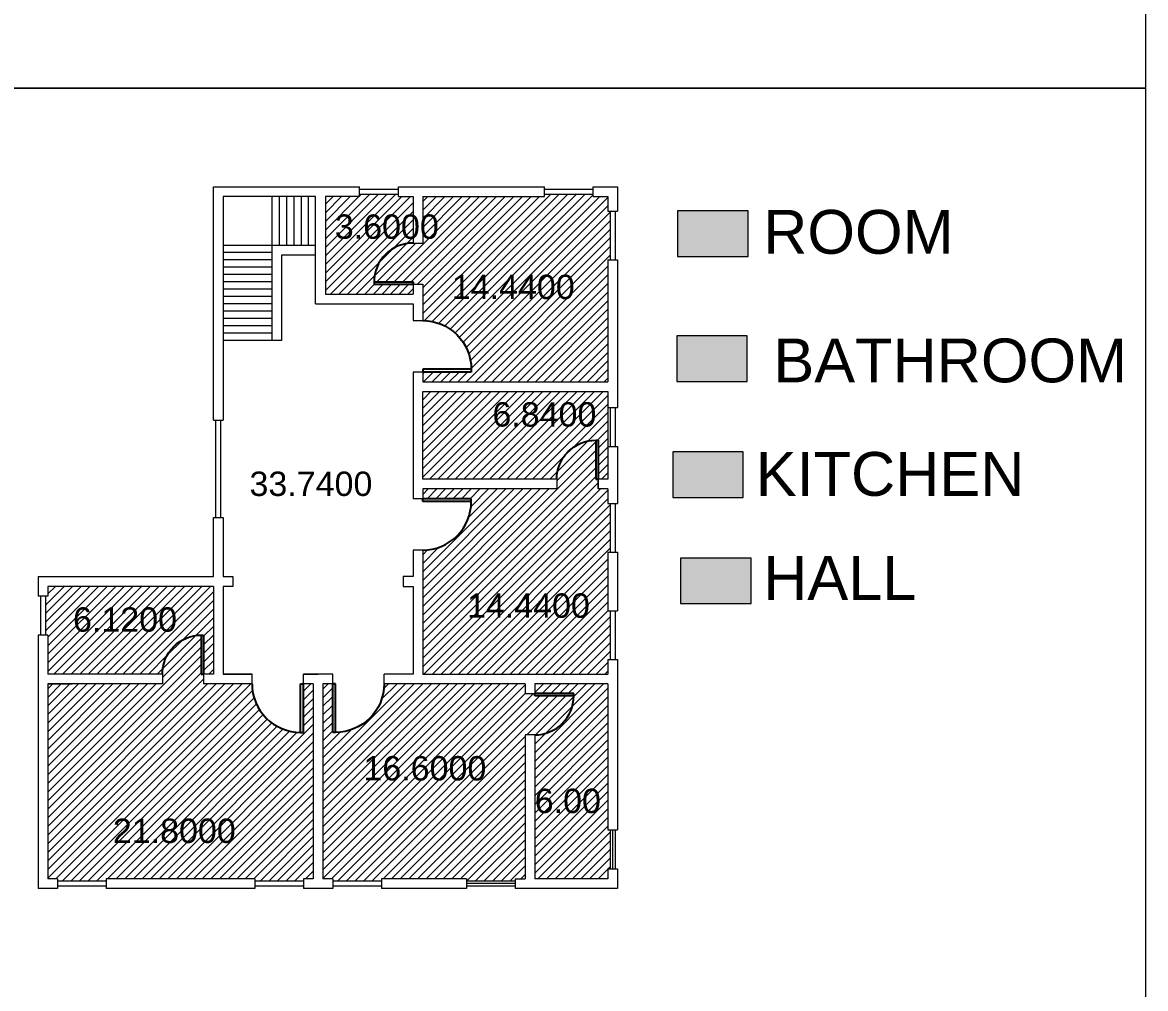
# Model space of a CAD drawing. Header units: inches. Extents: x -179 to 300, y 123 to 718.
# Drawn here: x -159.86 to -136.79, y 239.61 to 259.44 of the extents above; entities that cross this region are included whole.
import ezdxf

# ---------------------------------------------------------------- set-up
doc = ezdxf.new("R2010")
doc.units = ezdxf.units.IN
doc.header["$MEASUREMENT"] = 0
doc.linetypes.add('ACAD_ISO02W100', pattern=[15, 12, -3])
doc.layers.add('FUR', color=6, linetype='Continuous')
doc.styles.get("Standard").update_dxf_attribs({"font": 'arial.ttf'})
pattern_1 = [(45, (63.71454, 67.88534), (-0.08838835, 0.08838835), [])]

# ---------------------------------------------------------------- blocks, each defined once
blk = doc.blocks.new('DESK4')
at = {"color": 0}
for p, q in [((0, 1), (-0.06, 1)), ((0, 0), (-0.06, 0))]:
    blk.add_line(p, q, dxfattribs=at)
blk.add_lwpolyline([(-0.06, 1), (-0.06, 0)], dxfattribs=at)
blk.add_lwpolyline([(1, 0, 0.414214), (0, 1), (0, 0)], format="xyb", dxfattribs=at)

msp = doc.modelspace()

# ---------------------------------------------------------------- hatches: boundary and pattern name
at = {"linetype": 'ACAD_ISO02W100', "lineweight": 0, "true_color": 0x642165}
h = msp.add_hatch(dxfattribs=at)
h.set_pattern_fill('ANSI31', color=219)
h.set_pattern_definition(pattern_1)
h.paths.add_polyline_path([(-147.83783, 254.56309), (-147.78783, 254.56309), (-147.78783, 255.56309), (-147.83783, 255.56309), (-147.83783, 255.86309), (-148.13783, 255.86309), (-148.13783, 255.91309), (-149.13783, 255.91309), (-149.13783, 255.86309), (-151.63783, 255.86309), (-151.63783, 254.91109), (-151.83783, 254.91109, 0.41421356), (-152.63783, 254.11109), (-151.83783, 254.11109), (-151.83783, 254.06309), (-151.63783, 254.06309), (-151.63783, 253.31885, -0.41421356), (-150.64183, 252.32285), (-150.64183, 252.26309), (-151.63783, 252.26309), (-151.63783, 252.06309), (-147.83783, 252.06309)])
h.paths.add_polyline_path([(-147.83783, 248.56309), (-147.78783, 248.56309), (-147.78783, 249.56309), (-147.83783, 249.56309), (-147.83783, 249.86309), (-148.03783, 249.86309), (-148.03783, 250.06309), (-148.08583, 250.06309), (-148.08583, 250.86309, 0.41421356), (-148.88583, 250.06309), (-148.88583, 249.86309), (-151.63783, 249.86309), (-151.63783, 249.66309), (-150.64183, 249.66309), (-150.64183, 249.60333, -0.41421356), (-151.63783, 248.60733), (-151.63783, 246.06309), (-147.83783, 246.06309), (-147.83783, 246.36309), (-147.78783, 246.36309), (-147.78783, 247.36309), (-147.83783, 247.36309)])
h.paths.add_polyline_path([(-149.53783, 244.81509), (-149.33783, 244.81509, 0.41421356), (-148.53783, 245.61509), (-149.33783, 245.61509), (-149.33783, 245.66309), (-149.53783, 245.66309), (-149.53783, 245.86309), (-152.43207, 245.86309, -0.41421356), (-153.42807, 244.86709), (-153.48783, 244.86709), (-153.48783, 245.86309), (-153.68783, 245.86309), (-153.68783, 241.86309), (-153.48783, 241.86309), (-153.48783, 241.81309), (-152.48783, 241.81309), (-152.48783, 241.86309), (-150.73783, 241.86309), (-150.73783, 241.81309), (-149.73783, 241.81309), (-149.73783, 241.86309), (-149.53783, 241.86309)])
h.paths.add_polyline_path([(-153.88783, 245.86309), (-154.08783, 245.86309), (-154.08783, 244.86709), (-154.14759, 244.86709, -0.41421356), (-155.14359, 245.86309), (-156.13783, 245.86309), (-156.13783, 246.06309), (-156.18583, 246.06309), (-156.18583, 246.86309, 0.41421356), (-156.98583, 246.06309), (-156.98583, 245.86309), (-159.33783, 245.86309), (-159.33783, 241.86309), (-159.13783, 241.86309), (-159.13783, 241.81309), (-158.13783, 241.81309), (-158.13783, 241.86309), (-155.08783, 241.86309), (-155.08783, 241.81309), (-154.08783, 241.81309), (-154.08783, 241.86309), (-153.88783, 241.86309)])
h.paths.add_polyline_path([(-163.47816, 248.22328), (-163.42816, 248.22328), (-163.42816, 249.22328), (-163.47816, 249.22328), (-163.47816, 249.52328), (-167.27816, 249.52328), (-167.27816, 249.32328), (-166.28216, 249.32328), (-166.28216, 249.26352, -0.41421356), (-167.27816, 248.26752), (-167.27816, 245.72328), (-163.47816, 245.72328), (-163.47816, 246.02328), (-163.42816, 246.02328), (-163.42816, 247.02328), (-163.47816, 247.02328)])
h.paths.add_polyline_path([(-163.47816, 254.22328), (-163.42816, 254.22328), (-163.42816, 255.22328), (-163.47816, 255.22328), (-163.47816, 255.52328), (-163.77816, 255.52328), (-163.77816, 255.57328), (-164.77816, 255.57328), (-164.77816, 255.52328), (-167.27816, 255.52328), (-167.27816, 254.57128), (-167.47816, 254.57128, 0.41421356), (-168.27816, 253.77128), (-167.47816, 253.77128), (-167.47816, 253.72328), (-167.27816, 253.72328), (-167.27816, 252.97904, -0.41421356), (-166.28216, 251.98304), (-166.28216, 251.92328), (-167.27816, 251.92328), (-167.27816, 251.72328), (-163.47816, 251.72328), (-163.47816, 252.22328)])
at = {"linetype": 'ACAD_ISO02W100', "lineweight": 0, "true_color": 0xf8d731}
h = msp.add_hatch(dxfattribs=at)
h.set_pattern_fill('ANSI31', color=40)
h.set_pattern_definition(pattern_1)
h.paths.add_polyline_path([(-147.83783, 251.86309), (-151.63783, 251.86309), (-151.63783, 250.06309), (-148.88583, 250.06309, -0.41421356), (-148.08583, 250.86309), (-148.03783, 250.86309), (-148.03783, 250.06309), (-147.83783, 250.06309)])
h.paths.add_polyline_path([(-147.83783, 245.86309), (-149.33783, 245.86309), (-149.33783, 245.66309), (-148.53783, 245.66309), (-148.53783, 245.61509, -0.41421356), (-149.33783, 244.81509), (-149.33783, 241.86309), (-147.83783, 241.86309), (-147.83783, 242.06309), (-147.78783, 242.06309), (-147.78783, 242.86309), (-147.83783, 242.86309)])
h.paths.add_polyline_path([(-155.93783, 247.86309), (-159.33783, 247.86309), (-159.33783, 247.66309), (-159.38783, 247.66309), (-159.38783, 246.86309), (-159.33783, 246.86309), (-159.33783, 246.06309), (-156.98583, 246.06309, -0.41421356), (-156.18583, 246.86309), (-156.13783, 246.86309), (-156.13783, 246.06309), (-155.93783, 246.06309)])
h.paths.add_polyline_path([(-151.83783, 255.86309), (-152.13783, 255.86309), (-152.13783, 255.91309), (-152.93783, 255.91309), (-152.93783, 255.86309), (-153.63783, 255.86309), (-153.63783, 253.86309), (-151.83783, 253.86309), (-151.83783, 254.06309), (-152.63783, 254.06309), (-152.63783, 254.11109, -0.41421356), (-151.83783, 254.91109)])
h.paths.add_polyline_path([(-163.47816, 250.39557), (-163.42816, 250.39557), (-163.42816, 251.19557), (-163.47816, 251.19557), (-163.47816, 251.52328), (-165.47816, 251.52328), (-165.47816, 251.32328), (-164.67816, 251.32328), (-164.67816, 251.27528, -0.41421356), (-165.47816, 250.47528), (-165.47816, 249.72328), (-163.47816, 249.72328)])
at = {"linetype": 'ACAD_ISO02W100', "lineweight": 0, "true_color": 0x642165}
h = msp.add_hatch(color=219, dxfattribs=at)
h.dxf.hatch_style = 1
h.paths.add_polyline_path([(-144.956, 255.57095), (-146.40272, 255.57095), (-146.40272, 254.63644), (-144.956, 254.63644)])
at = {"linetype": 'ACAD_ISO02W100', "lineweight": 0, "true_color": 0xf8d731}
h = msp.add_hatch(color=40, dxfattribs=at)
h.dxf.hatch_style = 1
h.paths.add_polyline_path([(-144.97506, 253.0027), (-146.42179, 253.0027), (-146.42179, 252.06819), (-144.97506, 252.06819)])
at = {"linetype": 'ACAD_ISO02W100', "lineweight": 0, "true_color": 0x58ba48}
h = msp.add_hatch(color=85, dxfattribs=at)
h.dxf.hatch_style = 1
h.paths.add_polyline_path([(-145.05644, 250.62368), (-146.50316, 250.62368), (-146.50316, 249.68918), (-145.05644, 249.68918)])
at = {"linetype": 'ACAD_ISO02W100', "lineweight": 0, "true_color": 0xf27172}
h = msp.add_hatch(color=11, dxfattribs=at)
h.dxf.hatch_style = 1
h.paths.add_polyline_path([(-144.89589, 248.44521), (-146.34261, 248.44521), (-146.34261, 247.51071), (-144.89589, 247.51071)])

# ---------------------------------------------------------------- linework, layer by layer
at = {"color": 40, "lineweight": 0, "true_color": 0xf8d731}
for p, q in [((-155.93783, 251.27508), (-155.93783, 256.06309)), ((-155.93783, 256.06309), (-152.93783, 256.06309)), ((-152.13783, 256.06309), (-149.13783, 256.06309)), ((-148.13783, 256.06309), (-147.63783, 256.06309)), ((-147.63783, 256.06309), (-147.63783, 255.56309)), ((-152.93783, 256.01309), (-152.13783, 256.01309)), ((-152.93783, 255.91309), (-152.13783, 255.91309)), ((-149.13783, 256.01309), (-148.13783, 256.01309)), ((-149.13783, 255.91309), (-148.13783, 255.91309)), ((-147.78783, 255.56309), (-147.78783, 254.56309)), ((-147.68783, 255.56309), (-147.68783, 254.56309)), ((-147.63783, 254.56309), (-147.63783, 251.53538)), ((-151.83783, 253.31885), (-151.63783, 253.31885)), ((-151.63783, 252.26309), (-151.83783, 252.26309)), ((-147.78783, 251.53538), (-147.78783, 250.73538)), ((-147.68783, 251.53538), (-147.68783, 250.73538)), ((-155.88783, 249.27508), (-155.88783, 251.27508)), ((-155.78783, 249.27508), (-155.78783, 251.27508)), ((-147.63783, 250.73538), (-147.63783, 249.56309)), ((-151.63783, 249.66309), (-151.83783, 249.66309)), ((-147.78783, 249.56309), (-147.78783, 248.56309)), ((-147.68783, 249.56309), (-147.68783, 248.56309)), ((-155.93783, 248.06309), (-155.93783, 249.27508)), ((-147.63783, 248.56309), (-147.63783, 247.36309)), ((-159.53783, 248.06309), (-155.93783, 248.06309)), ((-147.78783, 247.36309), (-147.78783, 246.36309)), ((-147.68783, 247.36309), (-147.68783, 246.36309)), ((-147.63783, 246.36309), (-147.63783, 242.86309)), ((-155.14359, 245.86309), (-155.14359, 246.06309)), ((-152.43207, 245.86309), (-152.43207, 246.06309)), ((-147.78783, 242.86309), (-147.78783, 242.06309)), ((-147.73783, 242.86309), (-147.73783, 242.06309)), ((-147.68783, 242.86309), (-147.68783, 242.06309)), ((-147.63783, 242.06309), (-147.63783, 241.66309))]:
    msp.add_line(p, q, dxfattribs=at)
at = {"color": 40, "linetype": 'ACAD_ISO02W100', "lineweight": 0, "true_color": 0xf8d731}
for p, q in [((-152.93783, 255.86309), (-152.93783, 256.06309)), ((-152.13783, 255.86309), (-152.13783, 256.06309)), ((-149.13783, 255.86309), (-149.13783, 256.06309)), ((-148.13783, 255.86309), (-148.13783, 256.06309)), ((-147.83783, 255.56309), (-147.63783, 255.56309)), ((-151.83783, 254.91109), (-151.63783, 254.91109)), ((-147.83783, 254.56309), (-147.63783, 254.56309)), ((-151.83783, 254.06309), (-151.63783, 254.06309)), ((-147.83783, 251.53538), (-147.63783, 251.53538)), ((-155.93783, 251.27508), (-155.73783, 251.27508)), ((-147.83783, 250.73538), (-147.63783, 250.73538)), ((-148.88583, 250.06309), (-148.88583, 249.86309)), ((-148.03783, 249.86309), (-148.03783, 250.06309)), ((-148.03783, 250.06309), (-148.03783, 249.86309)), ((-147.83783, 249.56309), (-147.63783, 249.56309)), ((-155.93783, 249.27508), (-155.73783, 249.27508)), ((-151.63783, 248.60733), (-151.83783, 248.60733)), ((-147.83783, 248.56309), (-147.63783, 248.56309)), ((-159.53783, 248.06309), (-159.53783, 247.66309)), ((-159.33783, 247.66309), (-159.53783, 247.66309)), ((-147.83783, 247.36309), (-147.63783, 247.36309)), ((-159.53783, 246.86309), (-159.53783, 241.66309)), ((-159.33783, 246.86309), (-159.53783, 246.86309)), ((-147.83783, 246.36309), (-147.63783, 246.36309)), ((-156.98583, 246.06309), (-156.98583, 245.86309)), ((-156.13783, 246.06309), (-156.13783, 245.86309)), ((-154.08783, 245.86309), (-154.08783, 246.06309)), ((-153.48783, 245.86309), (-153.48783, 246.06309)), ((-149.53783, 245.66309), (-149.33783, 245.66309)), ((-149.33783, 244.81509), (-149.53783, 244.81509)), ((-147.83783, 242.86309), (-147.63783, 242.86309)), ((-147.83783, 242.06309), (-147.63783, 242.06309)), ((-159.13783, 241.86309), (-159.13783, 241.66309)), ((-158.13783, 241.86309), (-158.13783, 241.66309)), ((-155.08783, 241.86309), (-155.08783, 241.66309)), ((-154.08783, 241.86309), (-154.08783, 241.66309)), ((-153.48783, 241.86309), (-153.48783, 241.66309)), ((-152.48783, 241.86309), (-152.48783, 241.66309)), ((-150.73783, 241.86309), (-150.73783, 241.66309)), ((-149.73783, 241.86309), (-149.73783, 241.66309)), ((-159.13783, 241.66309), (-159.53783, 241.66309)), ((-155.08783, 241.66309), (-158.13783, 241.66309)), ((-153.48783, 241.66309), (-154.08783, 241.66309)), ((-150.73783, 241.66309), (-152.48783, 241.66309)), ((-147.63783, 241.66309), (-149.73783, 241.66309))]:
    msp.add_line(p, q, dxfattribs=at)
at = {"lineweight": 0}
for p, q in [((-155.73783, 255.86309), (-155.73783, 254.86309)), ((-153.83783, 255.86309), (-155.73783, 255.86309)), ((-154.73783, 255.86309), (-154.73783, 252.91309)), ((-154.58783, 255.86309), (-154.58783, 254.86309)), ((-154.43783, 255.86309), (-154.43783, 254.86309)), ((-154.28783, 255.86309), (-154.28783, 254.86309)), ((-154.13783, 255.86309), (-154.13783, 254.86309)), ((-153.98783, 255.86309), (-153.98783, 254.86309)), ((-153.63783, 255.86309), (-153.63783, 253.86309)), ((-153.63783, 255.86309), (-153.63783, 253.86309)), ((-152.13783, 255.86309), (-151.83783, 255.86309)), ((-151.83783, 255.86309), (-151.83783, 254.91109)), ((-151.63783, 255.86309), (-149.13783, 255.86309)), ((-151.63783, 255.86309), (-151.63783, 254.91109)), ((-148.13783, 255.86309), (-147.83783, 255.86309)), ((-147.83783, 255.86309), (-147.83783, 255.56309)), ((-155.73783, 254.86309), (-155.73783, 252.46309)), ((-153.83783, 254.86309), (-155.73783, 254.86309)), ((-154.73783, 254.71309), (-155.73783, 254.71309)), ((-153.83783, 254.66309), (-154.53783, 254.66309)), ((-154.53783, 254.66309), (-154.53783, 252.91309)), ((-154.73783, 254.56309), (-155.73783, 254.56309)), ((-154.73783, 254.41309), (-155.73783, 254.41309)), ((-147.83783, 254.56309), (-147.83783, 252.06309)), ((-154.73783, 254.26309), (-155.73783, 254.26309)), ((-154.73783, 254.11309), (-155.73783, 254.11309)), ((-154.73783, 253.96309), (-155.73783, 253.96309)), ((-151.83783, 254.11109), (-151.83783, 253.86309)), ((-151.63783, 254.06309), (-151.63783, 253.31885)), ((-154.73783, 253.81309), (-155.73783, 253.81309)), ((-153.63783, 253.86309), (-151.83783, 253.86309)), ((-154.73783, 253.66309), (-155.73783, 253.66309)), ((-154.73783, 253.51309), (-155.73783, 253.51309)), ((-153.83783, 253.66309), (-151.83783, 253.66309)), ((-151.83783, 253.66309), (-151.83783, 253.31885)), ((-154.73783, 253.36309), (-155.73783, 253.36309)), ((-154.73783, 253.21309), (-155.73783, 253.21309)), ((-154.73783, 253.06309), (-155.73783, 253.06309)), ((-154.63783, 252.91309), (-155.73783, 252.91309)), ((-154.53783, 252.91309), (-155.73783, 252.91309)), ((-155.73783, 252.46309), (-155.73783, 251.27508)), ((-151.83783, 252.26309), (-151.83783, 249.66309)), ((-151.63783, 252.32285), (-151.63783, 252.06309)), ((-151.63783, 252.06309), (-147.83783, 252.06309)), ((-151.63783, 251.86309), (-147.83783, 251.86309)), ((-151.63783, 250.06309), (-151.63783, 251.86309)), ((-147.83783, 251.86309), (-147.83783, 250.06309)), ((-148.88583, 250.06309), (-151.63783, 250.06309)), ((-147.83783, 250.06309), (-148.08583, 250.06309)), ((-148.88583, 249.86309), (-151.63783, 249.86309)), ((-151.63783, 249.86309), (-151.63783, 249.60333)), ((-147.83783, 249.86309), (-148.03783, 249.86309)), ((-147.83783, 249.86309), (-147.83783, 249.56309)), ((-155.73783, 249.27508), (-155.73783, 248.06309)), ((-151.83783, 248.60733), (-151.83783, 248.06309)), ((-151.63783, 248.60733), (-151.63783, 246.06309)), ((-147.83783, 248.56309), (-147.83783, 247.36309)), ((-155.73783, 248.06309), (-155.53783, 248.06309)), ((-155.53783, 248.06309), (-155.53783, 247.86309)), ((-152.03783, 248.06309), (-152.03783, 247.86309)), ((-151.83783, 248.06309), (-152.03783, 248.06309)), ((-155.93783, 247.86309), (-159.33783, 247.86309)), ((-155.53783, 247.86309), (-155.73783, 247.86309)), ((-152.03783, 247.86309), (-151.83783, 247.86309)), ((-151.83783, 247.86309), (-151.83783, 246.06309)), ((-147.83783, 246.36309), (-147.83783, 246.06309)), ((-151.63783, 246.06309), (-147.83783, 246.06309)), ((-149.53783, 245.86309), (-149.53783, 245.66309)), ((-149.33783, 245.86309), (-149.33783, 245.61509)), ((-147.83783, 245.86309), (-147.83783, 242.86309)), ((-149.53783, 244.81509), (-149.53783, 241.86309)), ((-149.33783, 244.81509), (-149.33783, 241.86309)), ((-147.83783, 242.06309), (-147.83783, 241.86309))]:
    msp.add_line(p, q, dxfattribs=at)
at = {"linetype": 'ACAD_ISO02W100', "lineweight": 0}
for p, q in [((-153.83783, 253.66309), (-153.83783, 255.86309)), ((-152.93783, 255.86309), (-153.63783, 255.86309)), ((-159.33783, 247.86309), (-159.33783, 247.66309)), ((-155.93783, 247.86309), (-155.93783, 246.06309)), ((-155.73783, 247.86309), (-155.73783, 246.06309)), ((-159.48783, 247.66309), (-159.48783, 246.86309)), ((-159.38783, 247.66309), (-159.38783, 246.86309)), ((-159.33783, 246.86309), (-159.33783, 246.06309)), ((-156.98583, 246.06309), (-159.33783, 246.06309)), ((-155.93783, 246.06309), (-156.18583, 246.06309)), ((-155.14359, 246.06309), (-155.73783, 246.06309)), ((-155.73783, 246.06309), (-155.14359, 246.06309)), ((-155.73783, 246.06309), (-155.14359, 246.06309)), ((-153.48783, 246.06309), (-154.08783, 246.06309)), ((-154.08783, 246.06309), (-153.78783, 246.06309)), ((-151.83783, 246.06309), (-152.43207, 246.06309)), ((-156.98583, 245.86309), (-159.33783, 245.86309)), ((-159.33783, 245.86309), (-159.33783, 241.86309)), ((-155.14359, 245.86309), (-156.13783, 245.86309)), ((-153.88783, 245.86309), (-154.14759, 245.86309)), ((-153.88783, 245.86309), (-153.88783, 241.86309)), ((-153.42807, 245.86309), (-153.68783, 245.86309)), ((-153.68783, 245.86309), (-153.68783, 241.86309)), ((-149.53783, 245.86309), (-152.43207, 245.86309)), ((-147.83783, 245.86309), (-149.33783, 245.86309)), ((-159.13783, 241.86309), (-159.33783, 241.86309)), ((-158.13783, 241.81309), (-159.13783, 241.81309)), ((-155.08783, 241.86309), (-158.13783, 241.86309)), ((-154.08783, 241.81309), (-155.08783, 241.81309)), ((-153.88783, 241.86309), (-154.08783, 241.86309)), ((-153.48783, 241.86309), (-153.68783, 241.86309)), ((-152.48783, 241.81309), (-153.48783, 241.81309)), ((-150.73783, 241.86309), (-152.48783, 241.86309)), ((-149.73783, 241.81309), (-150.73783, 241.81309)), ((-149.73783, 241.76309), (-150.73783, 241.76309)), ((-149.73783, 241.86309), (-149.53783, 241.86309)), ((-147.83783, 241.86309), (-149.33783, 241.86309)), ((-158.13783, 241.71309), (-159.13783, 241.71309)), ((-154.08783, 241.71309), (-155.08783, 241.71309)), ((-152.48783, 241.71309), (-153.48783, 241.71309)), ((-149.73783, 241.71309), (-150.73783, 241.71309))]:
    msp.add_line(p, q, dxfattribs=at)
at = {"color": 177, "linetype": 'ACAD_ISO02W100', "lineweight": 0, "true_color": 0x293189}
msp.add_line((-159.33783, 245.86309), (-158.83783, 245.86309), dxfattribs=at)
at = {"lineweight": 0}
for points in [[(-179.08918, 280.54102), (-136.79342, 280.54102), (-136.79342, 258.09039), (-179.08918, 258.09039)], [(-179.08918, 258.09039), (-136.79342, 258.09039), (-136.79342, 235.63976), (-179.08918, 235.63976)]]:
    msp.add_lwpolyline(points, close=True, dxfattribs=at)
at = {"linetype": 'ACAD_ISO02W100', "lineweight": 0}
for points in [[(-144.956, 255.57095), (-146.40272, 255.57095), (-146.40272, 254.63644), (-144.956, 254.63644)], [(-144.97506, 253.0027), (-146.42179, 253.0027), (-146.42179, 252.06819), (-144.97506, 252.06819)], [(-145.05644, 250.62368), (-146.50316, 250.62368), (-146.50316, 249.68918), (-145.05644, 249.68918)], [(-144.89589, 248.44521), (-146.34261, 248.44521), (-146.34261, 247.51071), (-144.89589, 247.51071)]]:
    msp.add_lwpolyline(points, close=True, dxfattribs=at)

# ---------------------------------------------------------------- block references
at = {"layer": 'FUR', "color": 40, "lineweight": 0, "true_color": 0xf8d731}
for p, xscale, yscale, zscale, rotation in [((-151.83783, 254.11109), 0.8, 0.8, 0.8, 90), ((-151.63783, 252.32285), -0.99599986897069, 0.99599986897069, 0.99599986897069, 270), ((-151.63783, 249.60333), 0.99599986897069, 0.99599986897069, 0.99599986897069, 270), ((-154.14759, 245.86309), 0.99599986897069, 0.99599986897069, 0.99599986897069, 180), ((-153.42807, 245.86309), -0.99599986897069, 0.99599986897069, 0.99599986897069, 180), ((-149.33783, 245.61509), 0.8, 0.8, 0.8, 270)]:
    msp.add_blockref('DESK4', p, dxfattribs=dict(at, xscale=xscale, yscale=yscale, zscale=zscale, rotation=rotation))
at = {"layer": 'FUR', "color": 40, "lineweight": 0, "true_color": 0xf8d731, "xscale": -0.8, "yscale": 0.8, "zscale": 0.8}
for p in [(-148.08583, 250.06309), (-156.18583, 246.06309)]:
    msp.add_blockref('DESK4', p, dxfattribs=at)

# ---------------------------------------------------------------- texts
at = {"lineweight": 0, "char_height": 0.9, "attachment_point": 1}
for s, insert in [('ROOM', (-144.64658, 255.59026)), ('BATHROOM', (-144.43509, 252.9509)), ('KITCHEN', (-144.79816, 250.62152)), ('HALL', (-144.64658, 248.48684))]:
    msp.add_mtext_dynamic_manual_height_columns(s, width=12, gutter_width=1, heights=[0], dxfattribs=dict(at, insert=insert))
at = {"color": 32, "lineweight": 0, "char_height": 0.5, "attachment_point": 1}
for s, insert, width in [('3.6000', (-153.44416, 255.49728), 2.1773533), ('14.4400', (-151.04127, 254.26008), 2.5361869), (' 6.8400', (-150.40134, 251.64307), 2.4119202), ('33.7400', (-155.19649, 250.21906), 2.585249), ('14.4400', (-150.73006, 247.719), 2.5361869), ('6.1200', (-158.821, 247.43307), 2.1805764), ('16.6000', (-152.85587, 244.37975), 2.5361869), ('6.00', (-149.33783, 243.71008), 2.1805764), ('21.8000', (-158.00224, 243.09652), 2.59456)]:
    msp.add_mtext(s, dxfattribs=dict(at, insert=insert, width=width))

doc.saveas('drawing.dxf')
